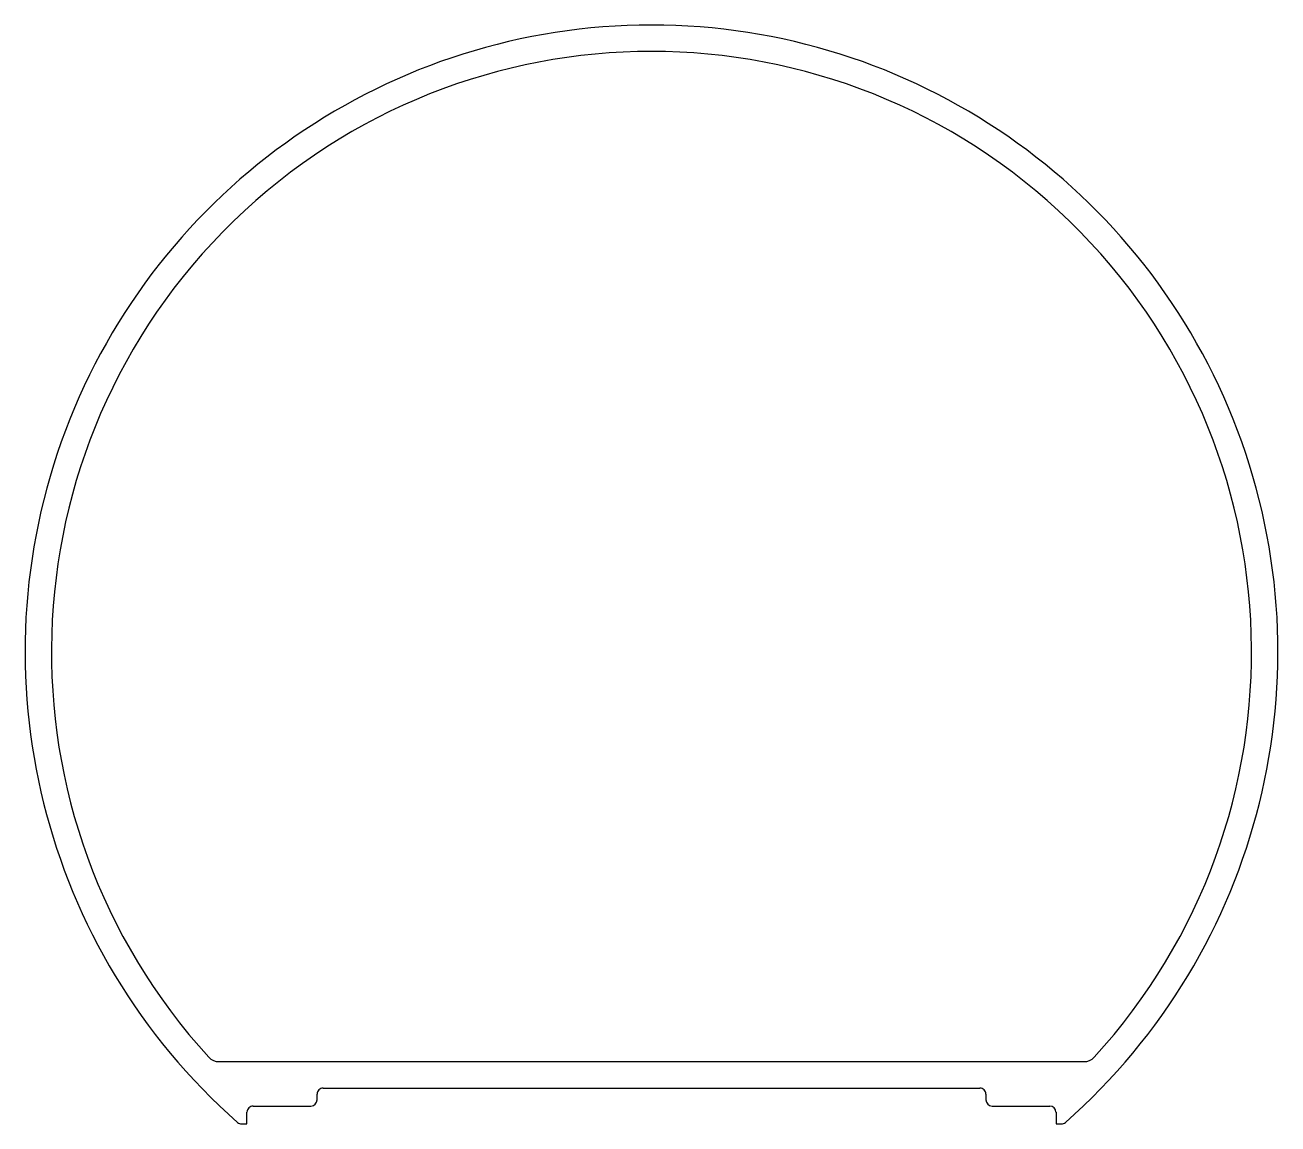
# Model space of a CAD drawing. Extents: x -41.1 to 39.5, y -35.7 to 34.9.
import ezdxf

# ---------------------------------------------------------------- set-up
doc = ezdxf.new("R2010")
doc.units = 0
doc.layers.get('0').update_dxf_attribs({"linetype": 'CONTINUOUS'})

msp = doc.modelspace()

# ---------------------------------------------------------------- linework, layer by layer
for p, q in [((-28.631, -31.701), (27.003, -31.701)), ((-22.314, -34.156), (-22.314, -33.782)), ((-21.934, -33.401), (-21.934, -33.401)), ((-21.934, -33.401), (20.304, -33.401)), ((20.686, -33.781), (20.686, -33.781)), ((20.686, -33.781), (20.686, -34.159)), ((-26.428, -34.552), (-22.71, -34.552)), ((21.082, -34.552), (24.8, -34.552)), ((-26.824, -35.703), (-26.824, -34.95)), ((25.197, -34.949), (25.197, -35.703)), ((-27.169, -35.703), (-26.824, -35.703)), ((25.197, -35.703), (25.541, -35.703))]:
    msp.add_line(p, q)
for centre, radius, start, end in [((-0.814, -5.369), 40.281, 311.35937, 228.64071), ((-0.814, -5.369), 38.584, 317.54199, 222.4581), ((-28.631, -30.82), 0.881, 222.50151, 270.00004), ((27.003, -30.82), 0.881, 270.00004, 317.49857), ((-21.934, -33.781), 0.38, 90, 180.09272), ((20.306, -33.781), 0.38, 360, 90.40773), ((-26.428, -34.948), 0.396, 90, 180.23908), ((-22.71, -34.156), 0.396, 270, 359.99964), ((21.082, -34.156), 0.396, 180.38079, 270), ((24.8, -34.949), 0.396, 0.00089, 89.99686), ((-27.169, -35.306), 0.397, 228.64071, 270.00004), ((25.541, -35.306), 0.397, 270.00004, 311.35937)]:
    msp.add_arc(centre, radius, start, end)

doc.saveas('drawing.dxf')
